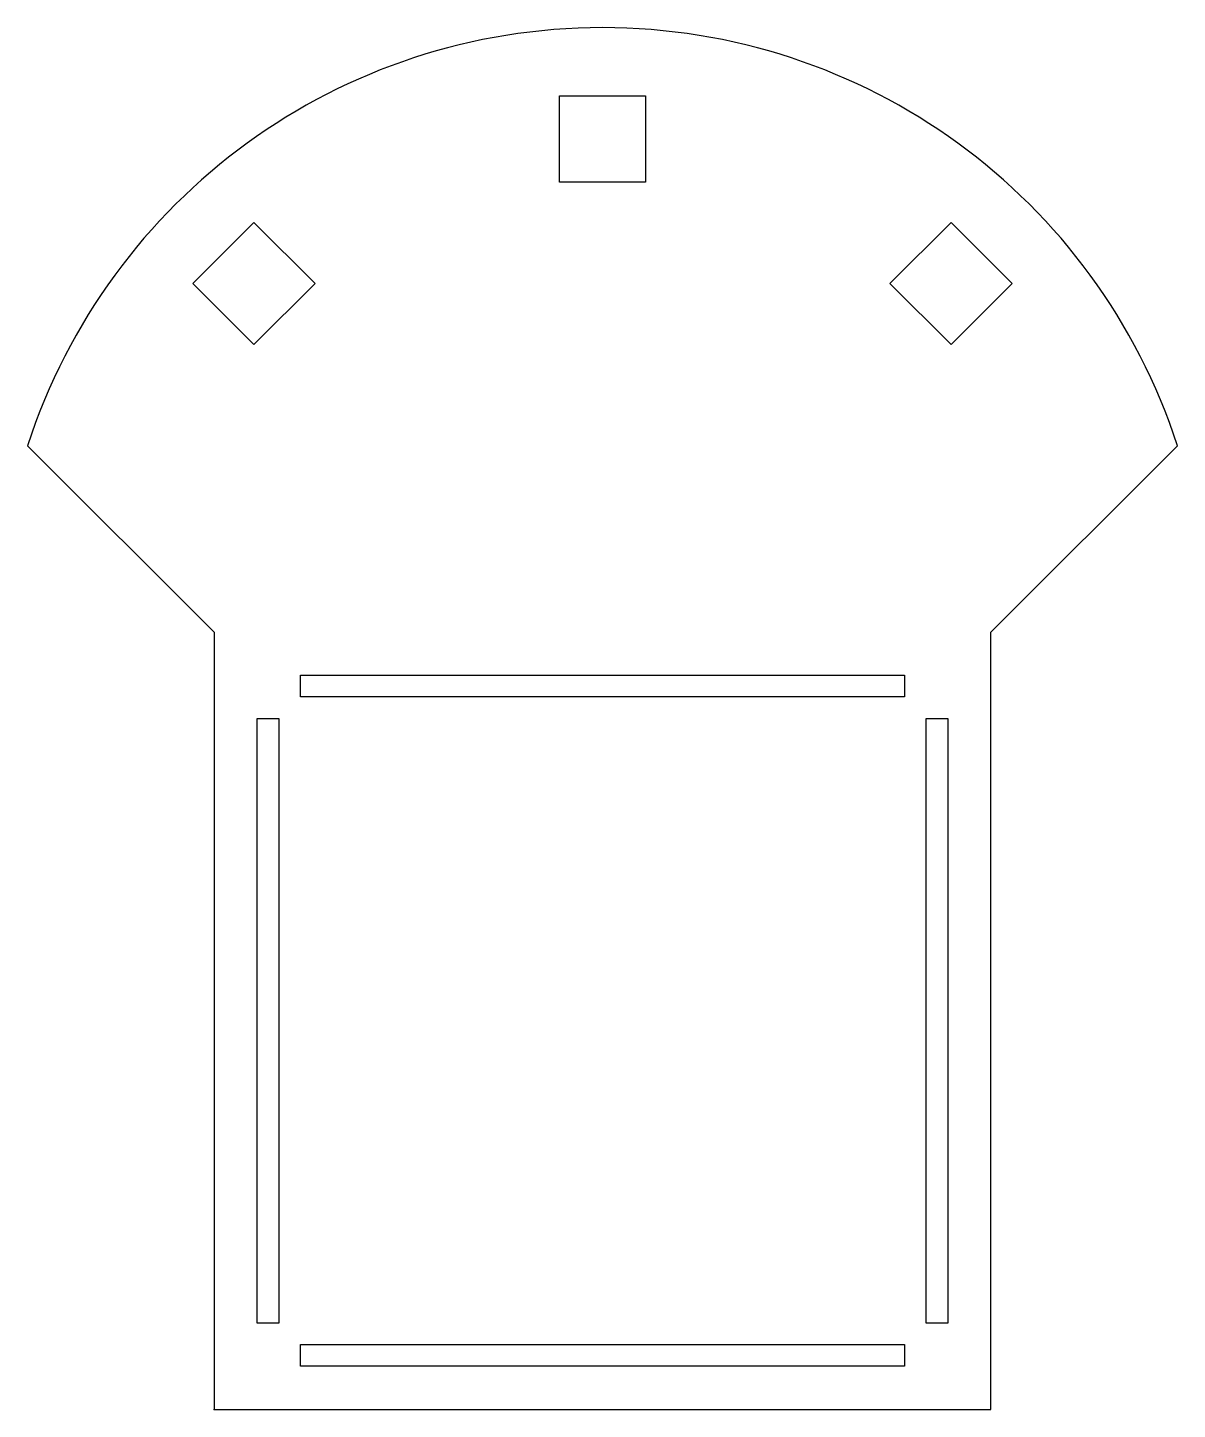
# Model space of a CAD drawing. Header units: millimetres. Extents: x -43 to 223, y 0 to 320.
import ezdxf

# ---------------------------------------------------------------- set-up
doc = ezdxf.new("R2010")
doc.units = ezdxf.units.MM
doc.header["$MEASUREMENT"] = 0
doc.layers.add('plaque SI v2_Sketch1', color=7, linetype='Continuous')

msp = doc.modelspace()

# ---------------------------------------------------------------- linework, layer by layer
at = {"layer": 'plaque SI v2_Sketch1'}
for p, q in [((80, 284.19), (80, 304.19)), ((80, 304.19), (100, 304.19)), ((100, 304.19), (100, 284.19)), ((100, 284.19), (80, 284.19)), ((-4.89, 260.74), (9.26, 274.89)), ((9.26, 274.89), (23.4, 260.74)), ((156.6, 260.74), (170.74, 274.89)), ((170.74, 274.89), (184.89, 260.74)), ((9.26, 246.6), (-4.89, 260.74)), ((23.4, 260.74), (9.26, 246.6)), ((170.74, 246.6), (156.6, 260.74)), ((184.89, 260.74), (170.74, 246.6)), ((0, 180), (-43.18, 223.18)), ((180, 180), (223.18, 223.18)), ((0, 180), (0, 0)), ((180, 0), (180, 180)), ((20, 170), (160, 170)), ((20, 165), (20, 170)), ((160, 170), (160, 165)), ((160, 165), (20, 165)), ((10, 160), (15, 160)), ((10, 20), (10, 160)), ((15, 160), (15, 20)), ((165, 160), (170, 160)), ((165, 20), (165, 160)), ((170, 160), (170, 20)), ((15, 20), (10, 20)), ((170, 20), (165, 20)), ((20, 15), (160, 15)), ((20, 10), (20, 15)), ((160, 15), (160, 10)), ((160, 10), (20, 10)), ((0, 0), (180, 0))]:
    msp.add_line(p, q, dxfattribs=at)
msp.add_arc((90, 180), 140, 17.9628, 162.0372, dxfattribs=at)
msp.add_point((0, 0), dxfattribs=at)

doc.saveas('drawing.dxf')
